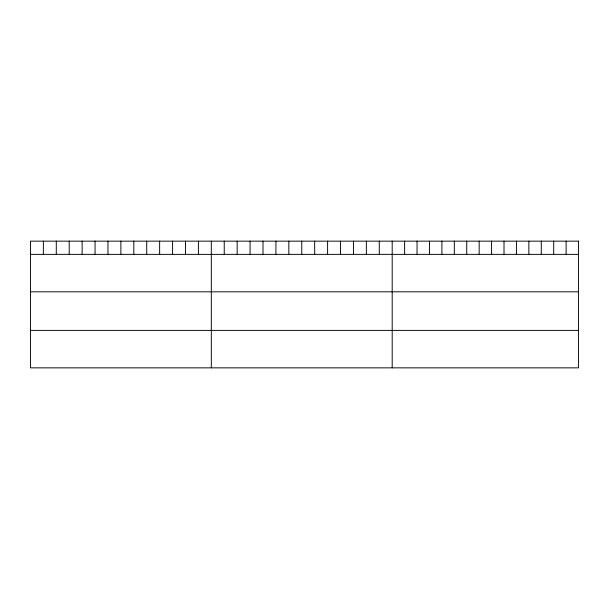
<?xml version="1.0" encoding="UTF-8"?>
<svg xmlns="http://www.w3.org/2000/svg" width="609" height="609" viewBox="0 0 609 609"><rect width="100%" height="100%" fill="white"/><g stroke="black" fill="none" stroke-linecap="round" stroke-linejoin="round"><path stroke-width="0.91" d="M30.45 254.364L578.55 254.364M30.45 291.81L578.55 291.81M30.45 330.398L578.55 330.398M566.126 241.149L566.126 254.364M553.703 241.149L553.703 254.364M541.279 241.149L541.279 254.364M528.856 241.149L528.856 254.364M516.432 241.149L516.432 254.364M504.008 241.149L504.008 254.364M491.585 241.149L491.585 254.364M479.161 241.149L479.161 254.364M466.738 241.149L466.738 254.364M454.314 241.149L454.314 254.364M441.89 241.149L441.89 254.364M429.467 241.149L429.467 254.364M417.043 241.149L417.043 254.364M404.62 241.149L404.62 254.364M392.196 241.149L392.196 367.851M379.278 241.149L379.278 254.364M366.359 241.149L366.359 254.364M353.441 241.149L353.441 254.364M340.515 241.149L340.515 254.364M327.596 241.149L327.596 254.364M314.678 241.149L314.678 254.364M301.76 241.149L301.76 254.364M288.841 241.149L288.841 254.364M275.923 241.149L275.923 254.364M263.004 241.149L263.004 254.364M250.078 241.149L250.078 254.364M237.16 241.149L237.16 254.364M224.241 241.149L224.241 254.364M211.323 241.149L211.323 367.851M198.405 241.149L198.405 254.364M185.486 241.149L185.486 254.364M172.568 241.149L172.568 254.364M159.642 241.149L159.642 254.364M146.723 241.149L146.723 254.364M133.805 241.149L133.805 254.364M120.887 241.149L120.887 254.364M107.968 241.149L107.968 254.364M95.05 241.149L95.05 254.364M82.131 241.149L82.131 254.364M69.205 241.149L69.205 254.364M56.287 241.149L56.287 254.364M43.368 241.149L43.368 254.364M578.55 241.149L30.45 241.149L30.45 367.851L578.55 367.851L578.55 241.149"/></g></svg>
